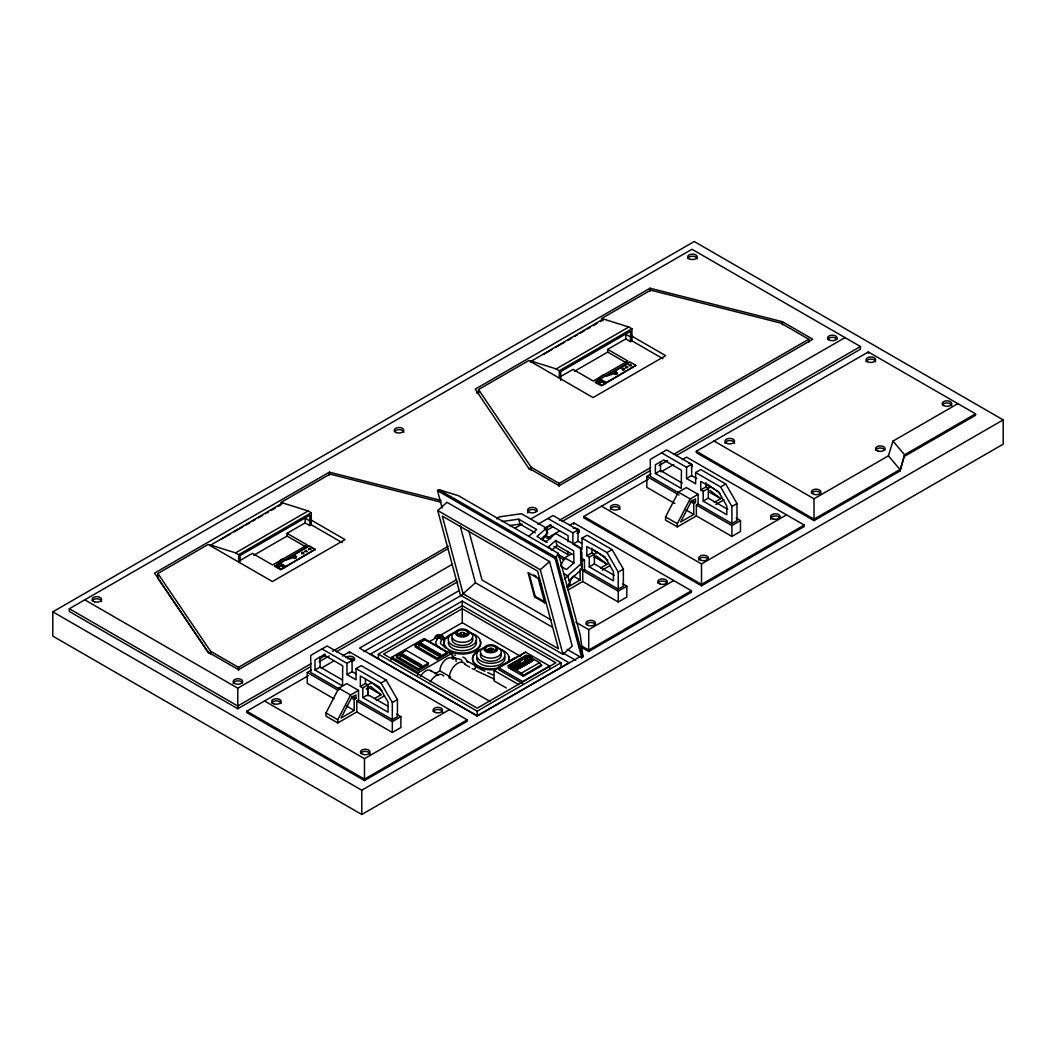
<?xml version="1.0" encoding="UTF-8"?>
<svg xmlns="http://www.w3.org/2000/svg" width="1056" height="1056" viewBox="0 0 1056 1056"><rect width="100%" height="100%" fill="white"/><g stroke="black" fill="none" stroke-linecap="round" stroke-linejoin="round"><path stroke-width="1.5" d="M512.345 667.207C512.49 665.346 514.061 668.276 513.678 667.392M294.4 558.307L294.716 557.198L293.753 556.802M294.954 558.215C291.39 553.846 299.838 557.212 294.254 558.598M614.038 373.322L614.803 372.412L615.595 374.26L616.77 373.877L616.572 372.491L615.41 372.214M614.249 373.375L614.975 372.781L615.305 374.207M437.131 639.21L439.243 637.613L441.659 639.817M307.138 551.8L305.989 550.348L304.96 551.377L307.019 551.377L305.672 550.955L304.841 551.8M310.754 549.714L309.606 548.262L308.576 549.292L310.636 549.292L309.289 548.869L308.458 549.714M294.571 556.618L295.746 556.235M294.796 556.75L295.891 556.816M616.572 373.679L615.991 372.332M714.014 441.038L814.018 498.775L888.4 455.836L892.98 441.104L957.858 403.656M904.596 456.258L975.533 415.298L975.533 413.86L868.322 351.965L696.353 451.242L696.353 452.694L814.018 520.621L900.002 470.989L904.596 454.819L892.98 441.104M390.865 660.145L391.868 657.162L424.129 638.537L450.78 653.928L456.086 659.261L456.086 661.544M417.516 675.536L418.519 672.553L450.78 653.928M435.785 636.293L435.336 637.217C437.791 633.996 443.52 636.266 443.903 640.068L444.352 639.144C443.969 634.432 435.904 632.821 434.953 638.101L435.402 637.177M558.347 553.397L555.166 558.598L581.737 657.809L582.938 656.74L580.351 635.514L558.347 553.397L458.37 495.673L438.689 489.601L437.488 490.657L442.134 507.976M435.983 636.491L436.445 635.567M436.867 635.976L437.329 635.052M437.936 635.699L438.385 634.775M437.158 638.84L438.134 637.098M437.58 638.286L436.022 641.52A9.834 5.676 0 0 0 437.092 645.467L440.854 648.754M439.098 635.686L439.547 634.762M440.273 635.95L440.722 635.026M440.392 637.996L440.854 637.072M441.395 636.451L441.844 635.527M442.372 637.177L442.82 636.253M442.094 639.025L440.629 642.074A5.135 2.97 0 0 0 441.184 644.134L445.909 648.252M443.15 638.062L443.599 637.138M443.665 639.038L444.127 638.114M396.62 714.173L400.897 716.654L400.897 727.518L392.33 732.468L356.809 711.968L337.775 722.951L326 716.166L326 712.945L338.804 688.195L346.764 683.602L358.538 690.386L358.538 700.102L392.33 719.611L397.452 716.654L397.452 699.587L386.166 680.051L361.192 665.636L356.07 668.58L356.07 679.84L346.975 674.586L346.975 663.326L322.001 648.912M337.775 722.951L337.775 719.743L350.566 694.993L358.538 690.386M560.974 565.039L564.736 557.753L571.375 553.925M572.722 576.536L567.019 587.572L580.114 580.008L580.114 569.131L581.843 568.141L581.843 564.498M736.19 518.126L740.467 520.608L740.467 531.472L731.9 536.422L696.379 515.922L677.332 526.904L665.57 520.12L665.57 516.899L678.374 492.149L686.334 487.555L698.108 494.34L698.108 504.042L731.9 523.552L737.009 520.608L737.009 503.54L725.736 484.004L700.762 469.577L695.64 472.534L695.64 483.793L686.545 478.54L686.545 467.28L661.571 452.866M677.332 526.904L677.332 523.684L690.136 498.947L698.108 494.34M616.77 373.877L615.476 374.458M303.785 553.832L302.755 552.803L301.726 553.832M631.277 365.917L630.247 364.888L629.218 365.917M513.44 667.484L512.332 666.956M437.738 510.523L447.005 502.313L549.556 561.528L572.233 646.14L562.98 654.35L460.416 595.135L437.738 510.523L540.302 569.738L562.98 654.35M496.901 518.984L499.277 516.872L521.453 513.718L546.427 528.132L547.747 533.082L540.685 539.339M463.109 593.736L442.306 516.12L537.623 571.151L558.413 648.754L463.109 593.736L475.438 582.793L460.165 525.769M546.427 528.132L537.002 536.488L546.11 541.741L555.522 533.386L580.496 547.813L581.816 552.75L582.199 568.933L569.118 580.523M560.828 566.28L566.438 569.527L573.936 562.888L573.646 550.876L555.694 540.5L548.222 547.127L550.691 548.552M551.681 550.176L557.014 545.45L555.694 540.5M540.302 569.738L549.556 561.528M529.096 573.54L535.194 596.336L545.45 602.25L544.804 602.831L538.283 578.516L538.943 577.949M544.804 602.831L534.547 596.904L535.194 596.336M567.798 575.586L580.879 563.983L580.496 547.813M564.485 578.992L567.89 575.969L563.627 573.514M566.702 587.268L570.108 584.245L567.89 575.969M278.137 565.514L278.309 566.293M279.338 566.214L279.338 565.514M513.216 667.96L512.107 667.088M531.973 657.254L513.744 667.775L513.744 668.752L531.973 658.231L531.973 657.254C528.515 657.202 530.693 655.578 530.706 657.69M52.8 611.833L694.228 241.52L1003.2 419.892L1003.2 444.167L361.772 814.48L52.8 636.108L52.8 611.833L361.772 790.218L1003.2 419.892M310.609 666.679L237.785 708.734L69.34 611.49L69.34 608.744L691.997 249.269L860.429 346.513L860.429 349.246L676.21 455.611M441.038 500.425L329.393 472.177L154.546 573.118L208.111 652.12L238.484 669.662L447.968 548.711M528.752 468.164L559.126 485.707L812.803 339.253L782.417 321.71L650.034 288.222L475.2 389.162L529.333 469.181M208.692 653.136L157.872 578.173L157.872 573.514L208.19 544.46L272.408 581.539L345.035 539.616L311.282 520.133M478.513 394.218L478.513 389.558L528.845 360.505L593.05 397.584L665.676 355.661L631.924 336.164M210.012 545.516L282.638 502.92L308.18 510.959L311.282 512.754L311.282 524.792L342.223 542.652M221.364 539.207L229.891 534.283M234.155 531.815L242.682 526.891M245.52 525.254L249.797 522.786M252.635 521.149L255.473 519.512M258.324 517.862L262.588 515.407M265.426 513.757L268.264 512.12M271.115 510.484L275.378 508.015M278.216 506.378L281.068 504.742M530.666 361.561L603.28 318.965L628.822 327.004L631.924 328.799L631.924 340.824L662.864 358.697M476.612 393.004L479.464 391.354M530.64 361.812L533.478 360.175M543.431 354.433L551.958 349.51M556.222 347.041L564.749 342.118M567.6 340.481L571.864 338.012M574.702 336.376L577.54 334.726M580.391 333.089L584.654 330.634M587.492 328.984L590.344 327.347M593.182 325.697L597.445 323.242M600.283 321.605L603.134 319.955M210.012 544.856L235.554 552.882L308.18 510.959M530.666 360.901L556.208 368.927L628.822 327.004M235.554 552.882L238.656 554.677L311.282 512.754M556.208 368.927L559.31 370.722L631.924 328.799M239.646 560.71L252.41 553.331L272.593 564.986L307.217 544.988L287.047 533.346L287.047 536.065L253.796 555.258M287.047 533.346L305.144 522.892L309.844 525.611L311.282 524.792M560.287 376.754L573.065 369.376L593.234 381.031L627.858 361.033L607.688 349.391L607.688 352.11L574.451 371.303M607.688 349.391L625.786 338.936L630.498 341.656L631.924 340.824M280.896 564.986L284.526 567.653L280.83 569.791L274.771 566.306L278.48 563.587M279.602 562.927L309.184 545.846L315.242 549.344L285.648 567.006L279.602 562.927L285.648 566.425L315.242 549.344M274.771 566.306L277.24 564.881M279.602 563.521L309.184 545.846M595.426 381.757L599.122 379.632L595.426 382.338L601.471 385.255L605.167 383.698L601.471 385.836L595.426 382.338M635.884 365.389L629.838 361.891L600.244 378.972L606.302 382.47L635.884 365.389L606.302 383.051L600.244 379.553M607.292 375.487L628.426 363.29M274.771 565.712L280.83 569.21L284.526 567.072M157.872 573.514L210.54 651.209L238.484 667.339L448.193 546.269M478.513 389.558L531.181 467.254L559.126 483.384L808.777 339.253L808.777 342.355M84.77 599.834L237.785 688.182L452.1 564.445M514.958 528.145L522.1 524.027M530.68 519.077L844.998 337.603M537.926 524.251L553.054 515.526L578.015 529.94L578.015 541.2L572.906 544.157L572.906 532.897L547.932 518.483M325.129 654.1L314.992 659.947L314.992 670.019L342.5 685.898L342.698 665.795L323.783 654.878M544.289 528.449L550.823 524.687M311.124 663.643L237.785 706.002L69.34 608.744M319.691 658.706L325.393 655.406M332.534 651.288L456.654 579.625M546.546 527.736L550.823 525.268M559.39 520.318L650.694 467.597M673.53 454.423L860.429 346.513M319.189 661.742L329.182 655.961M336.323 651.842L457.71 581.764M546.256 530.64L553.397 526.522M561.964 521.572L650.509 470.448M659.076 465.498L667.643 460.561M333.854 698.702L307.27 683.364L307.27 672.487L311.56 670.019M674.81 503.474L646.84 487.318L646.84 476.441L651.116 473.972M314.992 670.019L320.113 667.062L342.118 679.774M550.757 538.718L546.586 536.316L541.464 539.273L547.034 542.48M655.393 473.497L681.239 488.413L681.437 470.224L663.683 459.98L655.393 464.772L655.393 473.497L660.515 470.54L682.268 483.107M342.434 655.987L349.523 651.895L467.188 719.836L467.188 721.261L364.478 780.556L246.814 712.628L246.814 711.19L308.431 675.616M321.182 668.25L333.934 660.898M682.268 459.598L686.545 457.129L804.223 525.07L804.223 526.495L701.514 585.803L583.836 517.862L583.836 516.437L648.292 479.213M661.043 471.86L673.794 464.495M546.85 538.375L559.601 531.023M569.488 525.307L573.764 522.839L691.442 590.779L691.442 592.205L588.72 651.499L581.632 647.407M459.4 590.449L359.542 648.107L477.206 716.034L579.902 656.74M363.818 651.644L462.251 594.818M346.975 663.326L352.084 660.383L352.084 671.642L346.975 674.586M572.906 532.897L578.015 529.94M686.545 467.28L691.654 464.323L691.654 475.583L696.854 478.592M462.251 601.102L370.418 654.113L477.206 715.77L569.039 662.759L462.251 601.102L462.251 607.319M378.391 658.772L378.391 654.113L462.251 605.708L561.066 662.759L561.066 667.418M574.2 544.896L582.001 549.41L582.001 538.151L587.123 535.194L612.097 549.608L623.37 569.158L623.37 586.212L618.262 589.169L584.47 569.659L582.74 570.649L582.74 581.526L618.262 602.026L626.828 597.076L626.828 586.212L622.552 583.744M686.545 478.54L691.654 475.583M462.251 608.718L383.605 654.113L477.206 708.167L555.852 662.759L462.251 608.718L462.251 622.684L520.397 656.264M396.488 656.119L406.402 650.39L428.419 663.102L428.419 664.66L418.506 670.388L396.488 657.677L396.488 656.119L418.506 668.831L428.419 663.102M415.193 645.44L425.119 639.712L447.137 652.423L447.137 653.981L437.224 659.71L415.193 646.998L415.193 645.44L437.224 658.152L447.137 652.423M400.277 655.393L402.626 654.034L421.793 665.095L419.43 666.455L400.277 655.393L400.277 656.951M418.981 646.272L418.981 644.714L421.344 643.355L440.497 654.416L440.497 655.974L421.344 644.912L421.344 643.355M429.95 641.335L435.56 638.088M441.184 634.854L462.251 622.684M381.902 690.611L371.659 682.638L362.815 687.918L362.815 697.633L388.054 712.206L388.054 702.121L379.276 686.915L360.347 675.985L360.347 686.492L365.468 683.549L367.924 684.961L367.924 694.676L387.565 706.002M593.67 549.938L597.59 552.196L589.288 557.172L589.288 566.874L613.444 580.826L613.444 571.626L604.982 556.974L586.819 546.493L586.819 555.746L591.941 552.79L594.396 554.215L594.396 563.917L614.302 575.401M708.325 488.44L703.204 491.396L703.204 501.098L726.792 514.721L726.792 505.996L718.502 491.621L700.735 481.378L700.735 489.971L705.857 487.014L708.325 488.44L708.325 498.142L727.756 509.362M581.816 561.488L584.47 559.957L584.47 569.659M708.576 488.123L711.229 486.592M366.326 688.75L370.445 686.374L381.15 694.703L374.603 698.478M593.63 557.528L596.376 555.931L607.081 564.26L600.534 568.049M366.762 689.423L369.389 687.905L381.15 694.703M356.07 668.58L381.044 683.008L386.166 680.051M582.001 538.151L606.976 552.565L612.097 549.608M695.64 472.534L720.614 486.961L725.736 484.004M354.182 699.574L355.912 698.584L355.912 694.94L351.78 697.33L341.088 718.014L354.182 710.45L354.182 699.574L351.569 698.069M693.752 503.527L695.482 502.537L695.482 498.894L691.35 501.27L680.658 521.954L693.752 514.404L693.752 503.527L689.832 501.27M356.809 711.968L356.809 701.092L358.538 700.102M362.815 697.633L367.924 694.676M589.288 566.874L594.396 563.917M696.379 515.922L696.379 505.045L698.108 504.042M703.204 501.098L708.325 498.142M440.497 654.416L438.148 655.776L418.981 644.714M714.173 502.432L720.72 498.656L710.015 490.327M376.306 700.537L384.463 695.825M567.785 590.159L582.74 581.526M602.237 570.095L610.394 565.382M715.876 504.491L724.033 499.778M435.059 673.675L439.916 670.877L450.674 677.094L449.236 677.912L490.222 701.58M392.33 719.611L392.33 702.544L397.452 699.587M618.262 589.169L618.262 572.101L623.37 569.158M731.9 523.552L731.9 506.497L737.009 503.54M356.809 701.092L392.33 721.604L400.897 716.654M582.74 570.649L618.262 591.162L626.828 586.212M696.379 505.045L731.9 525.558L740.467 520.608M498.3 667.405L515.447 657.505M522.694 683.509L498.67 669.649L498.67 667.709L525.624 652.146L550.163 666.389M506.352 687.984L494.076 680.909L494.076 670.428L525.624 652.212M531.973 658.231L539.59 662.627L541.622 665.768L523.393 676.289L508.279 667.564L508.279 665.597L526.508 655.076L529.518 656.819L529.518 655.829L530.125 656.185M529.518 656.819L526.429 655.75L509.467 665.544L511.936 666.97M510.88 666.692L529.518 655.829M511.487 666.481L514.034 665.016L518.615 666.692L519.116 668.435L516.582 669.913L516.067 668.158L511.487 666.97M515.381 664.871L517.928 663.392M508.279 665.597L511.289 667.339L520.41 662.072M524.647 659.617L527.472 657.994M516.067 668.158L518.615 666.692M515.381 664.382L519.75 666.059L522.298 664.594L523.024 666.336L520.476 667.801L517.928 666.336M525.083 660.356L528.026 661.346L530.561 659.881L531.247 661.822L528.713 663.287L524.898 661.096M524.542 665.663L527.089 664.198L526.456 662.693L523.908 664.158L524.542 665.663L521.994 664.198M601.537 506.22L701.514 563.93L786.522 514.853M264.502 700.973L364.478 758.696L449.5 709.619M575.876 622.222L588.72 629.64L673.741 580.562M513.744 668.752L521.36 673.16L539.59 662.627M975.533 413.86L904.596 454.819L900.002 470.989M523.393 676.289L523.393 675.312L541.622 664.778M378.391 654.113L477.206 711.163L561.066 662.759M804.223 525.07L701.514 584.364L583.836 516.437M467.188 719.836L364.478 779.13L246.814 711.19M691.442 590.779L588.72 650.074L581.632 645.982M530.693 657.466L530.561 656.476L529.742 657.4M530.125 656.674L530.851 656.608M623.99 370.128C626.287 368.557 620.519 368.557 622.802 370.128M614.236 372.596L615.978 372.029M614.117 372.794L616.189 372.121M614.051 373.045L616.4 372.28M614.262 373.177L616.572 372.491M615.252 373.058L616.717 372.755M614.882 373.388L607.9 375.672A8.791 5.518 -64.6 0 1 605.128 375.712L603.874 375.263A3.802 2.376 -64.6 0 0 602.131 375.514L601.814 375.698A3.445 1.993 -60 0 0 599.386 379.922L599.386 381.902M615.358 373.243L616.532 372.86M615.424 373.454L616.81 373.045M615.463 373.679L616.849 373.349M615.45 373.877L616.836 373.626M293.594 556.552L295.337 555.984M293.476 556.75L295.548 556.076M293.621 557.132L295.931 556.459M292.842 557.806L287.258 559.64A8.791 5.518 -64.6 0 1 284.698 559.746M294.611 557.014L296.076 556.71M294.809 557.634L296.168 557M294.809 557.832L296.208 557.304M295.02 557.964L296.195 557.581M502.247 521.492L518.72 519.156L536.672 529.518L529.003 536.026M509.56 525.584L520.04 524.106L535.234 532.871M599.386 382.404L598.646 381.652L600.204 381.784M512.714 667.181L513.493 666.824L511.289 666.362L511.289 667.339M441.104 502.22L330.026 474.118L280.817 502.537L282.638 503.593L282.638 502.92M519.38 663.472L522.298 664.594M479.252 668.633L484.915 671.26M487.753 672.566L493.416 675.18M476.124 670.666L494.525 679.166M808.777 339.253L780.793 323.083L650.681 290.162L601.458 318.582L603.28 319.638L603.28 318.965M630.498 336.996L625.786 334.277L625.786 338.936M607.688 352.11L626.525 362.974M600.336 380.318L605.167 383.117M600.336 380.912L605.167 383.698M696.353 451.242L814.018 519.182L900.002 469.537L888.4 455.836M691.654 464.323L666.692 449.922L650.285 459.386L650.285 476.441L678.018 492.452M707.309 484.321L709.922 485.839M708.946 491.858L720.72 498.656M700.735 489.971L703.204 491.396M678.374 492.149L690.136 498.947M691.548 500.267L695.482 502.537M646.84 476.441L679.008 495.026M685.898 509.863L693.752 514.404M665.57 516.899L677.332 523.684M578.015 541.2L581.922 543.444M549.925 525.188L568.088 535.669L568.088 541.847M595.307 557.476L607.081 564.26M586.819 555.746L589.288 557.172M581.856 558.439L584.47 559.957M557.014 545.45L573.593 555.02M553.978 546.493L567.877 554.519L567.877 551.285M564.736 557.753L573.883 563.046M557.449 554.057L565.765 558.862M558.386 556.591L563.983 559.825M438.689 489.601L556.354 557.528L582.938 656.74M437.488 490.657L555.166 558.598M573.58 576.233L580.114 580.008M533.808 574.992L536.369 576.47M538.283 578.516L528.04 572.603L534.547 596.904M551.47 620.123L482.038 580.034L468.89 531.01M475.438 582.793L552.262 627.132M567.164 649.374L581.737 657.809M562.901 652.938L575.665 660.304M309.844 520.951L305.144 518.232L305.144 522.892M530.033 659.789L532.435 661.175M310.398 547.127L315.242 549.925M287.047 536.065L304.524 546.15M510.668 668.197L513.071 669.583M498.67 667.709L522.694 681.569L549.648 666.019L549.648 667.96M494.076 670.428L518.628 684.592M467.346 661.109L477.312 666.864M475.002 666.349L477.853 667.854A2.363 1.294 -62.7 0 0 476.375 666.983A2.363 1.294 -62.7 0 0 474.725 669.61L472.164 668.54M451.876 656.832L456.086 659.261M464.548 664.145L469.63 667.075M280.896 565.567L284.526 567.653M430.544 670.494L438.61 675.154M420.42 665.861L402.626 655.591L402.626 654.034M391.868 657.162L418.519 672.553M352.084 660.383L327.122 645.968L310.728 655.433L310.728 672.487L339.834 689.304M352.084 671.642L355.991 673.886M360.347 686.492L362.815 687.918M338.804 688.195L350.566 694.993M351.991 696.313L355.912 698.584M307.27 672.487L338.052 690.268M346.342 705.923L354.182 710.45M326 712.945L337.775 719.743M467.914 662.257L467.689 662.112A5.188 2.996 0 0 1 467.32 661.848M712.51 487.595L720.192 493.561M598.871 553.199L607.834 560.168M448.166 650.206L451.559 653.149M424.129 638.537L426.254 640.675M521.36 673.16L523.393 675.312M529.98 657.307L530.666 656.502M627.779 367.488L626.036 367.066L625.601 368.003M720.614 486.961L731.9 506.497M606.976 552.565L618.262 572.101M381.044 683.008L392.33 702.544M519.75 666.059L520.476 667.801M528.026 661.346L528.713 663.287M580.879 563.983L582.199 568.933M539.748 580.985L542.19 590.106M518.72 519.156L520.04 524.106M439.916 670.877L439.89 670.468A9.979 5.768 -60 0 1 445.46 659.696A9.979 5.768 -60 0 1 453.222 659.485M868.322 351.965L868.322 353.404M814.018 498.775L814.018 520.621M782.417 321.71L782.417 324.812M731.9 525.558L731.9 536.422M705.857 482.724L705.857 487.014M701.514 563.93L701.514 585.803M660.515 461.815L660.515 470.54M650.034 288.222L650.034 291.324M630.498 341.656L630.498 331.28L560.736 371.554L560.736 380.371M618.262 591.162L618.262 602.026M591.941 548.156L591.941 552.79M588.72 629.64L588.72 651.499M573.764 522.839L573.764 524.264M559.31 370.722L559.31 378.101M559.126 483.384L559.126 486.486M546.586 527.129L546.586 536.316M531.34 657.611L531.34 658.588L533.636 659.921L516.674 669.702L514.378 668.382L514.378 667.405M531.181 467.254L531.181 470.356M528.898 656.198L528.898 657.175M526.429 655.75L526.429 657.716M511.936 665.993L511.936 667.22M477.206 711.163L477.206 715.823M437.224 658.152L437.224 659.71M418.506 668.831L418.506 670.388M392.33 721.604L392.33 732.468M368.056 691.39L368.056 696.049M365.468 679.034L365.468 683.549M364.478 758.696L364.478 780.556M361.772 790.218L361.772 814.48M349.523 651.895L349.523 653.321M329.393 472.177L329.393 475.279M320.113 656.99L320.113 667.062M309.844 525.611L309.844 515.236L240.095 555.509L240.095 561.224M238.656 554.677L238.656 562.056M238.484 667.339L238.484 670.441M237.785 688.182L237.785 708.734M210.54 651.209L210.54 654.311M279.233 563.64A1.901 1.096 0 0 1 280.289 565.33A1.901 1.096 0 0 1 278.731 566.953A1.901 1.096 0 0 1 277.094 565.316M280.289 565.33A1.901 1.096 0 0 1 277.174 565.33A1.901 1.096 0 0 1 278.243 563.64M279.444 563.983A1.426 0.818 0 0 1 279.748 565.277A1.426 0.818 0 0 1 277.504 565.105A1.426 0.818 0 0 1 278.362 563.904M279.972 565.448A1.426 0.818 0 0 1 278.731 566.689A1.426 0.818 0 0 1 277.504 565.448M278.731 563.878A3.445 1.993 -60 0 1 281.173 559.654L281.49 559.469A3.802 2.376 -64.6 0 1 283.219 559.218M271.788 702.887A4.752 2.746 0 0 1 277.002 700.88A4.752 2.746 0 0 1 281.134 703.6M345.787 657.558A4.752 2.746 0 0 1 353.668 657.268A4.752 2.746 0 0 1 351.133 661.584M347.516 658.693A4.752 2.746 0 0 1 354.499 660.356M360.637 753.416A4.752 2.746 0 0 1 366.458 751.476A4.752 2.746 0 0 1 369.824 754.842M433.211 711.52A4.752 2.746 0 0 1 438.425 709.513A4.752 2.746 0 0 1 442.57 712.232M610.394 509.467A4.752 2.746 0 0 1 615.146 506.722A4.752 2.746 0 0 1 619.898 509.467M770.761 519.38A4.752 2.746 0 0 1 774.127 516.014A4.752 2.746 0 0 1 779.948 517.955M698.821 560.102A4.752 2.746 0 0 1 702.953 557.383A4.752 2.746 0 0 1 708.167 559.39M691.508 464.429A4.752 2.746 0 0 1 691.508 467.174M688.618 463.148A4.752 2.746 0 0 1 690.756 463.861M573.342 528.29A4.752 2.746 0 0 1 578.965 529.888A4.752 2.746 0 0 1 576.946 533.32M576.946 530.693A4.752 2.746 0 0 1 579.163 532.369M586.159 624.532A4.752 2.746 0 0 1 590.753 622.499A4.752 2.746 0 0 1 595.346 624.532M657.941 583.097A4.752 2.746 0 0 1 662.534 581.064A4.752 2.746 0 0 1 667.128 583.097M599.386 380.807A1.901 1.096 0 0 1 601.22 382.193A1.901 1.096 0 0 1 598.435 382.853A1.901 1.096 0 0 1 598.039 381.124M598.435 380.952A1.901 1.096 0 0 1 598.884 380.846M599.755 382.694A1.426 0.818 0 0 1 597.96 381.836A1.426 0.818 0 0 1 599.98 381.163A1.426 0.818 0 0 1 600.389 382.483M725.023 443.296A4.752 2.746 0 0 1 729.775 440.55A4.752 2.746 0 0 1 734.527 443.296M866.105 361.838A4.752 2.746 0 0 1 870.857 359.093A4.752 2.746 0 0 1 875.609 361.838M811.523 493.363A4.752 2.746 0 0 1 816.116 491.33A4.752 2.746 0 0 1 820.71 493.363M875.701 450.067A4.752 2.746 0 0 1 880.295 448.034A4.752 2.746 0 0 1 884.888 450.067M942.374 405.002A4.752 2.746 0 0 1 947.588 402.996A4.752 2.746 0 0 1 951.72 405.715M233.204 683.615A4.752 2.746 0 0 1 237.336 680.882A4.752 2.746 0 0 1 242.55 682.902M92.255 600.811A4.752 2.746 0 0 1 97.469 598.805A4.752 2.746 0 0 1 101.614 601.524M827.746 339.359A4.752 2.746 0 0 1 832.339 337.326A4.752 2.746 0 0 1 836.933 339.359M687.852 258.232A4.752 2.746 0 0 1 693.066 256.225A4.752 2.746 0 0 1 697.198 258.944M527.736 512.952A4.752 2.746 0 0 1 531.089 509.599A4.752 2.746 0 0 1 536.91 511.54M394.403 431.68A4.752 2.746 0 0 1 399.617 429.673A4.752 2.746 0 0 1 403.762 432.392M496.056 646.84A10.454 6.046 0 0 1 498.828 655.948A10.454 6.046 0 0 1 482.803 655.948A10.454 6.046 0 0 1 485.588 646.84M499.976 649.123A18.308 10.573 0 0 1 506.669 663.564M499.976 667.432A18.308 10.573 0 0 1 474.962 663.564A18.308 10.573 0 0 1 481.668 649.123M495.554 669.451A18.308 10.573 0 0 1 475.385 664.924A18.308 10.573 0 0 1 476.797 652.45M508.504 656.515A18.308 10.573 0 0 1 508.504 661.98M504.451 656.172A14.124 8.144 0 0 1 492.664 666.362A14.124 8.144 0 0 1 476.705 658.284M497.878 648.12A14.124 8.144 0 0 1 501.64 660.409A14.124 8.144 0 0 1 480.005 660.409A14.124 8.144 0 0 1 483.767 648.12M449.236 677.912A11.959 6.904 -60 0 1 455.506 664.871A11.959 6.904 -60 0 1 465.023 663.92M430.267 681.872A12.131 6.996 -60 0 1 443.758 676.13M420.552 676.328A9.979 5.768 -60 0 1 431.666 671.524M480.044 640.728A18.308 10.573 0 0 1 471.517 652.608A18.308 10.573 0 0 1 449.42 650.932M444.682 646.193A18.308 10.573 0 0 1 444.682 640.728M446.503 638.18A18.308 10.573 0 0 1 448.338 636.662M467.584 631.052A10.454 6.046 0 0 1 470.369 640.16A10.454 6.046 0 0 1 454.344 640.16A10.454 6.046 0 0 1 457.129 631.052M472.468 637.824A10.454 6.046 0 0 1 462.356 645.427A10.454 6.046 0 0 1 452.258 637.824M469.418 632.32A14.124 8.144 0 0 1 473.167 644.622A14.124 8.144 0 0 1 451.546 644.622A14.124 8.144 0 0 1 455.294 632.32M475.992 640.385A14.124 8.144 0 0 1 464.204 650.575A14.124 8.144 0 0 1 448.246 642.484M471.517 633.336A18.308 10.573 0 0 1 476.375 649.282A18.308 10.573 0 0 1 448.338 649.282A18.308 10.573 0 0 1 453.209 633.336M457.235 635.29A5.306 3.062 0 0 1 460.984 633.125M463.729 633.125A5.306 3.062 0 0 1 467.478 635.29M464.152 635.488A2.072 1.201 0 0 1 464.363 636.398M460.35 636.398A2.072 1.201 0 0 1 460.891 635.237M485.694 651.077A5.306 3.062 0 0 1 490.816 648.806A5.306 3.062 0 0 1 495.937 651.077M488.809 652.186A2.072 1.201 0 0 1 489.35 651.024M492.624 651.275A2.072 1.201 0 0 1 492.822 652.186M500.927 653.611A10.454 6.046 0 0 1 490.816 661.214A10.454 6.046 0 0 1 480.718 653.611M462.858 657.096A7.801 4.501 0 0 1 463.426 657.32M463.954 657.584A7.801 4.501 0 0 1 466.303 660.026L466.435 660.594A5.188 2.996 0 0 0 467.016 661.558M462.634 662.574A9.887 5.702 0 0 1 461.802 661.03L461.683 660.541A3.102 1.795 0 0 0 460.073 659.3L454.7 658.007A15.589 9.002 0 0 1 453.328 657.624M455.532 655.235A10.996 6.349 0 0 1 454.608 654.918M452.932 654.126A10.996 6.349 0 0 1 452.562 653.902M301.607 552.724C303.336 555.509 304.92 550.691 301.607 552.724M622.248 368.768C623.99 371.554 625.574 366.722 622.248 368.768M625.482 366.907C627.211 369.679 628.808 364.861 625.482 366.907M629.099 364.808C630.841 367.594 632.425 362.776 629.099 364.808M274.006 703.837A4.752 2.746 0 0 0 281.134 701.461A4.752 2.746 0 0 0 274.006 699.085A4.752 2.746 0 0 0 274.006 703.837M362.855 754.38A4.752 2.746 0 0 0 369.983 752.004A4.752 2.746 0 0 0 362.855 749.615A4.752 2.746 0 0 0 362.855 754.38M435.428 712.47A4.752 2.746 0 0 0 442.57 710.094A4.752 2.746 0 0 0 435.428 707.718A4.752 2.746 0 0 0 435.428 712.47M611.78 509.269A4.752 2.746 0 0 0 619.74 508.042A4.752 2.746 0 0 0 613.919 504.676A4.752 2.746 0 0 0 611.78 509.269M772.979 518.905A4.752 2.746 0 0 0 780.107 516.529A4.752 2.746 0 0 0 772.979 514.153A4.752 2.746 0 0 0 772.979 518.905M701.197 560.353A4.752 2.746 0 0 0 708.338 557.977A4.752 2.746 0 0 0 701.197 555.588A4.752 2.746 0 0 0 701.197 560.353M588.377 625.482A4.752 2.746 0 0 0 595.505 623.106A4.752 2.746 0 0 0 588.377 620.73A4.752 2.746 0 0 0 588.377 625.482M660.158 584.047A4.752 2.746 0 0 0 667.286 581.671A4.752 2.746 0 0 0 660.158 579.295A4.752 2.746 0 0 0 660.158 584.047M598.435 381.691A1.901 1.096 0 0 0 601.286 380.741A1.901 1.096 0 0 0 598.435 379.79A1.901 1.096 0 0 0 598.435 381.691M598.673 381.454A1.426 0.818 0 0 0 600.811 380.741A1.426 0.818 0 0 0 598.673 380.028A1.426 0.818 0 0 0 598.673 381.454M234.604 683.417A4.752 2.746 0 0 0 242.55 682.189A4.752 2.746 0 0 0 236.729 678.823A4.752 2.746 0 0 0 234.604 683.417M94.472 601.762A4.752 2.746 0 0 0 101.614 599.386A4.752 2.746 0 0 0 94.472 597.01A4.752 2.746 0 0 0 94.472 601.762M828.986 339.874A4.752 2.746 0 0 0 836.933 338.646A4.752 2.746 0 0 0 831.112 335.28A4.752 2.746 0 0 0 828.986 339.874M689.08 258.746A4.752 2.746 0 0 0 697.039 257.519A4.752 2.746 0 0 0 691.218 254.166A4.752 2.746 0 0 0 689.08 258.746M529.94 512.49A4.752 2.746 0 0 0 537.082 510.114A4.752 2.746 0 0 0 529.94 507.738A4.752 2.746 0 0 0 529.94 512.49M396.62 432.63A4.752 2.746 0 0 0 403.762 430.254A4.752 2.746 0 0 0 396.62 427.878A4.752 2.746 0 0 0 396.62 432.63M726.409 443.098A4.752 2.746 0 0 0 734.369 441.87A4.752 2.746 0 0 0 728.548 438.504A4.752 2.746 0 0 0 726.409 443.098M867.491 361.64A4.752 2.746 0 0 0 875.45 360.413A4.752 2.746 0 0 0 869.629 357.047A4.752 2.746 0 0 0 867.491 361.64M813.74 494.327A4.752 2.746 0 0 0 820.868 491.951A4.752 2.746 0 0 0 813.74 489.562A4.752 2.746 0 0 0 813.74 494.327M877.919 451.018A4.752 2.746 0 0 0 885.047 448.642A4.752 2.746 0 0 0 877.919 446.266A4.752 2.746 0 0 0 877.919 451.018M943.602 405.517A4.752 2.746 0 0 0 951.562 404.29A4.752 2.746 0 0 0 945.74 400.924A4.752 2.746 0 0 0 943.602 405.517M485.945 651.578A6.89 3.986 0 0 0 497.482 649.796A6.89 3.986 0 0 0 489.034 644.926A6.89 3.986 0 0 0 485.945 651.578M458.911 636.425A6.89 3.986 0 0 0 469.247 632.98A6.89 3.986 0 0 0 458.911 629.534A6.89 3.986 0 0 0 458.911 636.425M459.703 635.633A5.306 3.062 0 0 0 467.663 632.98A5.306 3.062 0 0 0 459.703 630.326A5.306 3.062 0 0 0 459.703 635.633M461.327 634.603A2.072 1.201 0 0 0 464.429 633.56A2.072 1.201 0 0 0 461.327 632.518A2.072 1.201 0 0 0 461.327 634.603M489.35 650.192A2.072 1.201 0 0 0 492.822 649.664A2.072 1.201 0 0 0 490.288 648.186A2.072 1.201 0 0 0 489.35 650.192M487.067 650.932A5.306 3.062 0 0 0 495.937 649.559A5.306 3.062 0 0 0 489.443 645.81A5.306 3.062 0 0 0 487.067 650.932"/></g></svg>
